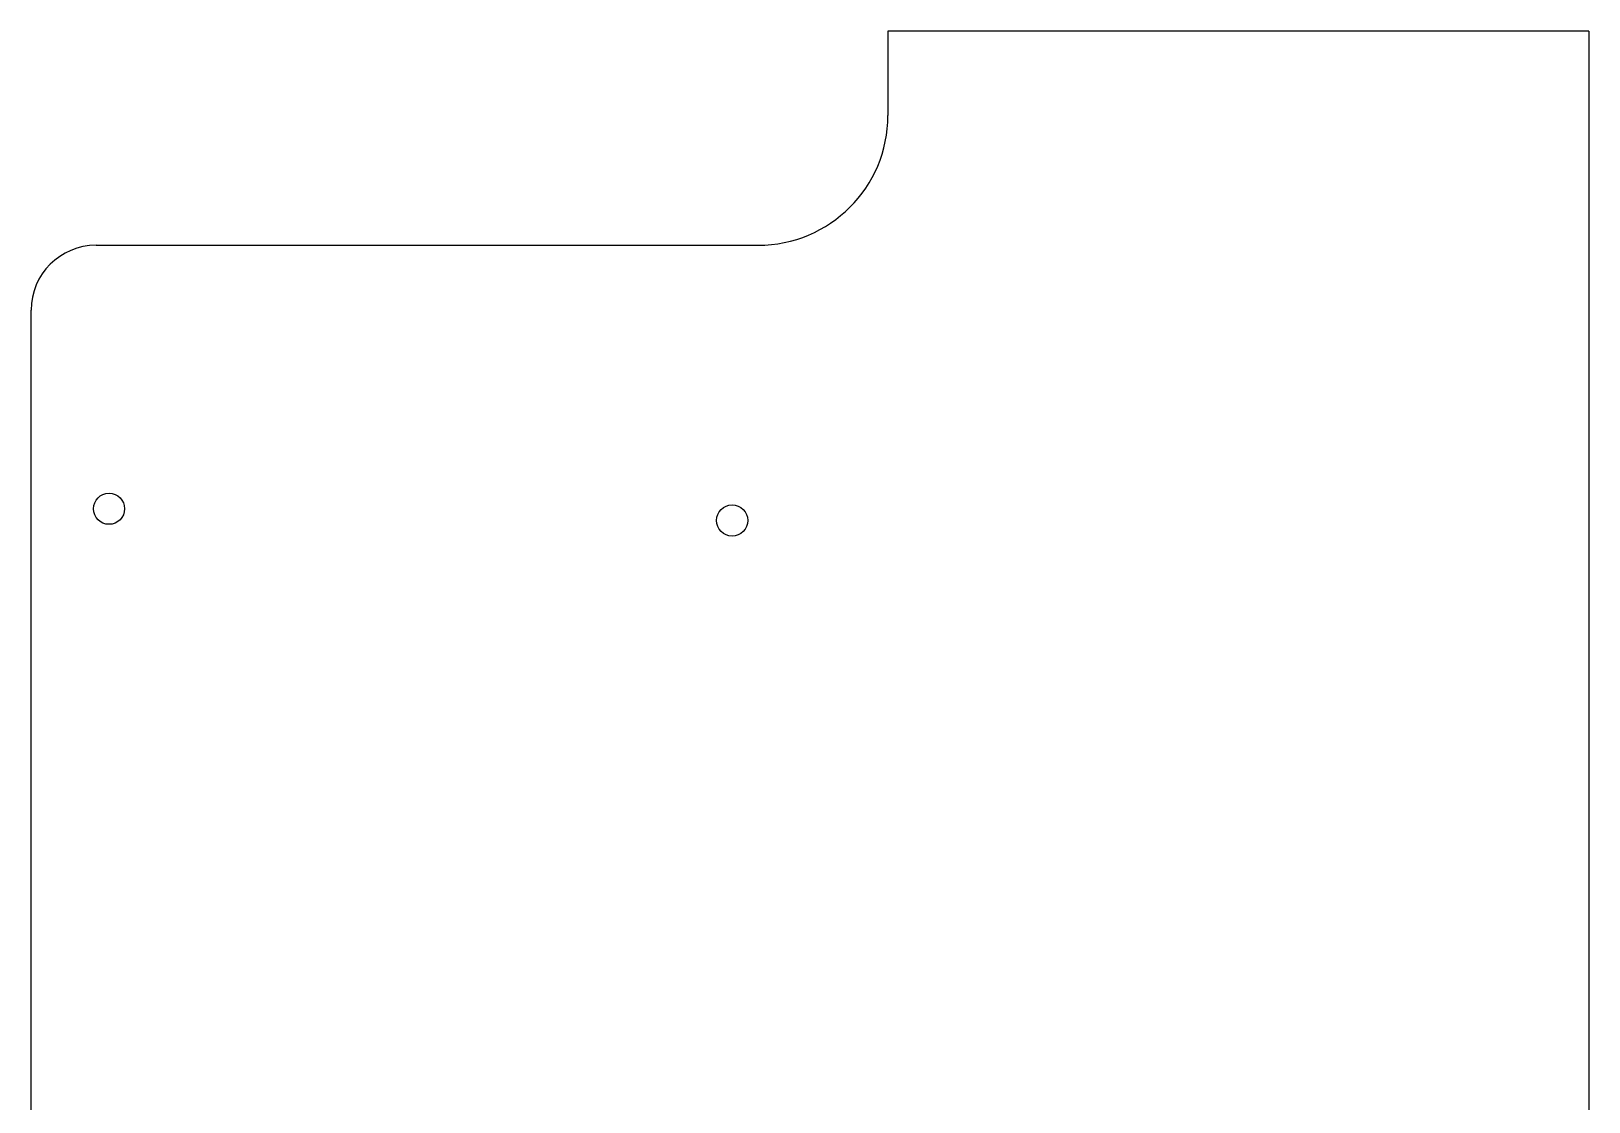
# Model space of a CAD drawing. Extents: x -22 to 98, y -47 to 118.
# Drawn here: x -22 to 98, y 36 to 118.5 of the extents above; entities that cross this region are included whole.
import ezdxf

# ---------------------------------------------------------------- set-up
doc = ezdxf.new("R2010")
doc.units = 0
doc.layers.get('0').update_dxf_attribs({"linetype": 'continuous'})

# ---------------------------------------------------------------- blocks, each defined once
blk = doc.blocks.new('CUT003')
at = {"color": 0}
for p, q in [((44, 118.5), (44, 112)), ((98, 118.5), (44, 118.5)), ((98, 118.5), (98, -46.5)), ((-17, 102), (34, 102)), ((-22, -15), (-22, 97))]:
    blk.add_line(p, q, dxfattribs=at)
for centre in [(-16, 81.7), (32, 80.8)]:
    blk.add_circle(centre, 1.2, dxfattribs=at)
for centre, radius, start, end in [((34, 112), 10, -89.9998, 0), ((-17, 97), 5, 90, -180)]:
    blk.add_arc(centre, radius, start, end, dxfattribs=at)

msp = doc.modelspace()

# ---------------------------------------------------------------- block references
at = {"color": 0}
msp.add_blockref('CUT003', (0, 0), dxfattribs=at)

doc.saveas('drawing.dxf')
